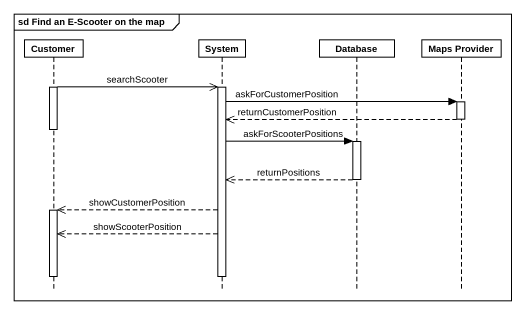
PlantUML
@startuml
mainframe sd Find an E-Scooter on the map
hide footbox
participant Customer
participant System
participant "Database" as Database_
participant "Maps Provider" as Maps_Provider

activate Customer
Customer ->> System : searchScooter
activate System
System -> Maps_Provider : askForCustomerPosition
activate Maps_Provider
Maps_Provider -->> System : returnCustomerPosition
deactivate Maps_Provider
deactivate Customer
System -> Database_ : askForScooterPositions
activate Database_
Database_ -->> System : returnPositions
deactivate Database_
System -->> Customer : showCustomerPosition
activate Customer
System -->> Customer : showScooterPosition
deactivate Customer
deactivate System
@enduml
